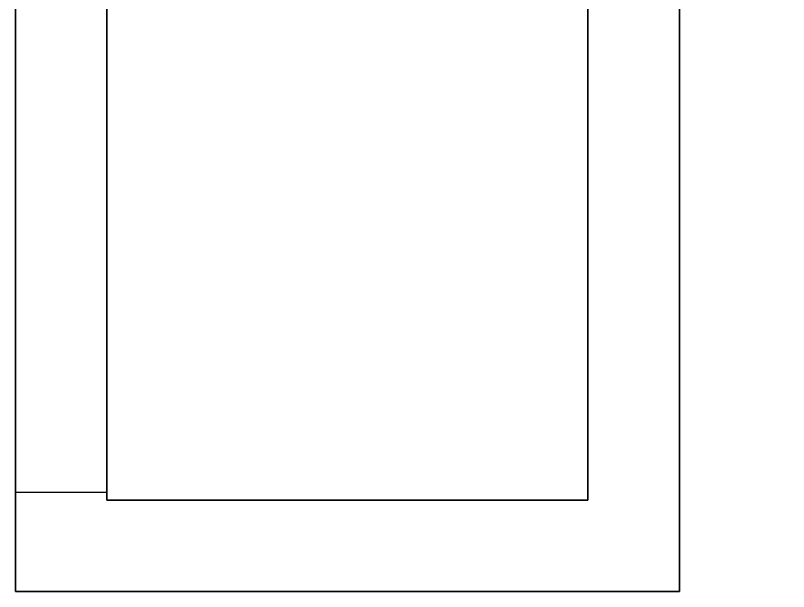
# Model space of a CAD drawing. Extents: x 0 to 3017, y -3657 to 0.
# Drawn here: x 0 to 1268, y -3657 to -2713 of the extents above; entities that cross this region are included whole.
import ezdxf

# ---------------------------------------------------------------- set-up
doc = ezdxf.new("R2010")
doc.units = 0
doc.layers.add('LAYER0', color=7, linetype='CONTINUOUS')
doc.layers.add('LAYER1', color=7, linetype='CONTINUOUS')

msp = doc.modelspace()

# ---------------------------------------------------------------- linework, layer by layer
at = {"layer": 'LAYER0'}
for points, invisible_edges in [([(151, -238, 5), (1089, -3657, 5), (151, 0, 5), (151, -238, 5)], 3), ([(151, 0, 5), (1089, -3657, 5), (1089, -2692, 5), (151, 0, 5)], 5), ([(151, -238), (0, -3657), (0, -238), (151, -238)], 1), ([(0, -3657), (151, -238), (1089, -3657), (0, -3657)], 3), ([(0, -238, 5), (0, -3657), (0, -3657, 5), (0, -238, 5)], 1), ([(0, -3657), (0, -238, 5), (0, -238), (0, -3657)], 1), ([(1089, -3657, 5), (0, -238, 5), (0, -3657, 5), (1089, -3657, 5)], 1), ([(0, -238, 5), (1089, -3657, 5), (151, -238, 5), (0, -238, 5)], 3), ([(1089, -3657), (151, -238), (1089, -2692), (1089, -3657)], 3), ([(1089, -2692), (1089, -3657, 5), (1089, -3657), (1089, -2692)], 1), ([(1089, -3657, 5), (1089, -2692), (1089, -2692, 5), (1089, -3657, 5)], 1), ([(1089, -3657, 5), (0, -3657), (1089, -3657), (1089, -3657, 5)], 1), ([(0, -3657), (1089, -3657, 5), (0, -3657, 5), (0, -3657)], 1)]:
    msp.add_3dface(points, dxfattribs=dict(at, invisible_edges=invisible_edges))
at = {"layer": 'LAYER1'}
for points, invisible_edges in [([(0, -3494, 2190), (0, -238, 2606), (0, -2649, 2190), (0, -3494, 2190)], 3), ([(0, -3494, 2190), (0, -3657, 2606), (0, -238, 2606), (0, -3494, 2190)], 5), ([(150, -388, 2606), (150, -3494, 2190), (150, -2649, 2190), (150, -388, 2606)], 5), ([(150, -3507, 2606), (150, -3494, 2190), (150, -388, 2606), (150, -3507, 2606)], 3), ([(939, -2542, 5), (1089, -2692, 5), (939, -3507, 5), (939, -2542, 5)], 3), ([(939, -2542, 2606), (939, -3507, 5), (939, -3507, 2606), (939, -2542, 2606)], 1), ([(939, -3507, 5), (939, -2542, 2606), (939, -2542, 5), (939, -3507, 5)], 1), ([(1089, -3657, 5), (939, -3507, 5), (1089, -2692, 5), (1089, -3657, 5)], 3), ([(1089, -2692, 5), (1089, -3657, 2606), (1089, -3657, 5), (1089, -2692, 5)], 1), ([(1089, -3657, 2606), (1089, -2692, 5), (1089, -2692, 2606), (1089, -3657, 2606)], 1), ([(0, -3657, 5), (150, -3494, 5), (150, -3507, 5), (0, -3657, 5)], 5), ([(150, -3494, 5), (0, -3657, 5), (0, -3494, 5), (150, -3494, 5)], 1), ([(0, -3494, 5), (0, -3657, 5), (0, -3494, 2190), (0, -3494, 5)], 2), ([(0, -3657, 2606), (0, -3494, 2190), (0, -3657, 5), (0, -3657, 2606)], 3), ([(150, -3507, 2606), (150, -3494, 5), (150, -3494, 2190), (150, -3507, 2606)], 5), ([(150, -3494, 5), (150, -3507, 2606), (150, -3507, 5), (150, -3494, 5)], 1), ([(0, -3657, 5), (150, -3507, 5), (1089, -3657, 5), (0, -3657, 5)], 3), ([(1089, -3657, 5), (150, -3507, 5), (939, -3507, 5), (1089, -3657, 5)], 5), ([(150, -3507, 2606), (939, -3507, 5), (150, -3507, 5), (150, -3507, 2606)], 1), ([(939, -3507, 5), (150, -3507, 2606), (939, -3507, 2606), (939, -3507, 5)], 1), ([(1089, -3657, 2606), (0, -3657, 5), (1089, -3657, 5), (1089, -3657, 2606)], 1), ([(0, -3657, 5), (1089, -3657, 2606), (0, -3657, 2606), (0, -3657, 5)], 1)]:
    msp.add_3dface(points, dxfattribs=dict(at, invisible_edges=invisible_edges))

# ---------------------------------------------------------------- meshes
mesh = msp.add_polymesh((9, 2), dxfattribs=at)
for k, corner in enumerate([(2847, -150, 2606), (301, -150, 2606), (2847, -2542, 2606), (2847, -150, 2606), (939, -2542, 2606), (2847, -2542, 2606), (939, -3507, 2606), (939, -2542, 2606), (150, -3507, 2606), (939, -3507, 2606), (150, -388, 2606), (150, -3507, 2606), (301, -388, 2606), (150, -388, 2606), (301, -150, 2606), (301, -388, 2606), (151, 0, 2606), (151, -238, 2606)]):
    mesh.set_mesh_vertex(divmod(k, 2), corner)

doc.saveas('drawing.dxf')
